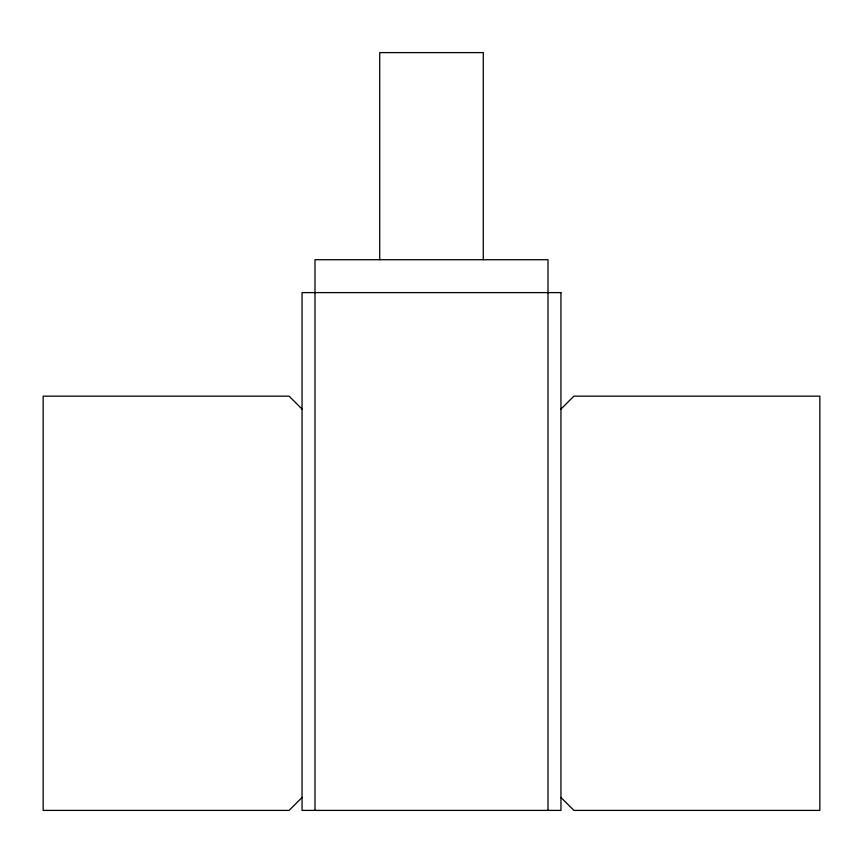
<?xml version="1.0" encoding="UTF-8"?>
<svg xmlns="http://www.w3.org/2000/svg" width="863" height="863" viewBox="0 0 863 863"><rect width="100%" height="100%" fill="white"/><g stroke="black" fill="none" stroke-linecap="round" stroke-linejoin="round"><path stroke-width="1.29" d="M560.95 409.105L573.895 396.16L819.85 396.16L819.85 810.4L573.895 810.4L560.95 797.455M302.05 797.455L289.105 810.4L43.15 810.4L43.15 396.16L289.105 396.16L302.05 409.105M548.005 810.4L548.005 259.72L314.995 259.72L314.995 810.4M483.28 259.72L483.28 52.6L379.72 52.6L379.72 259.72M560.95 292.6L302.05 292.6L302.05 810.4L560.95 810.4L560.95 292.6"/></g></svg>
